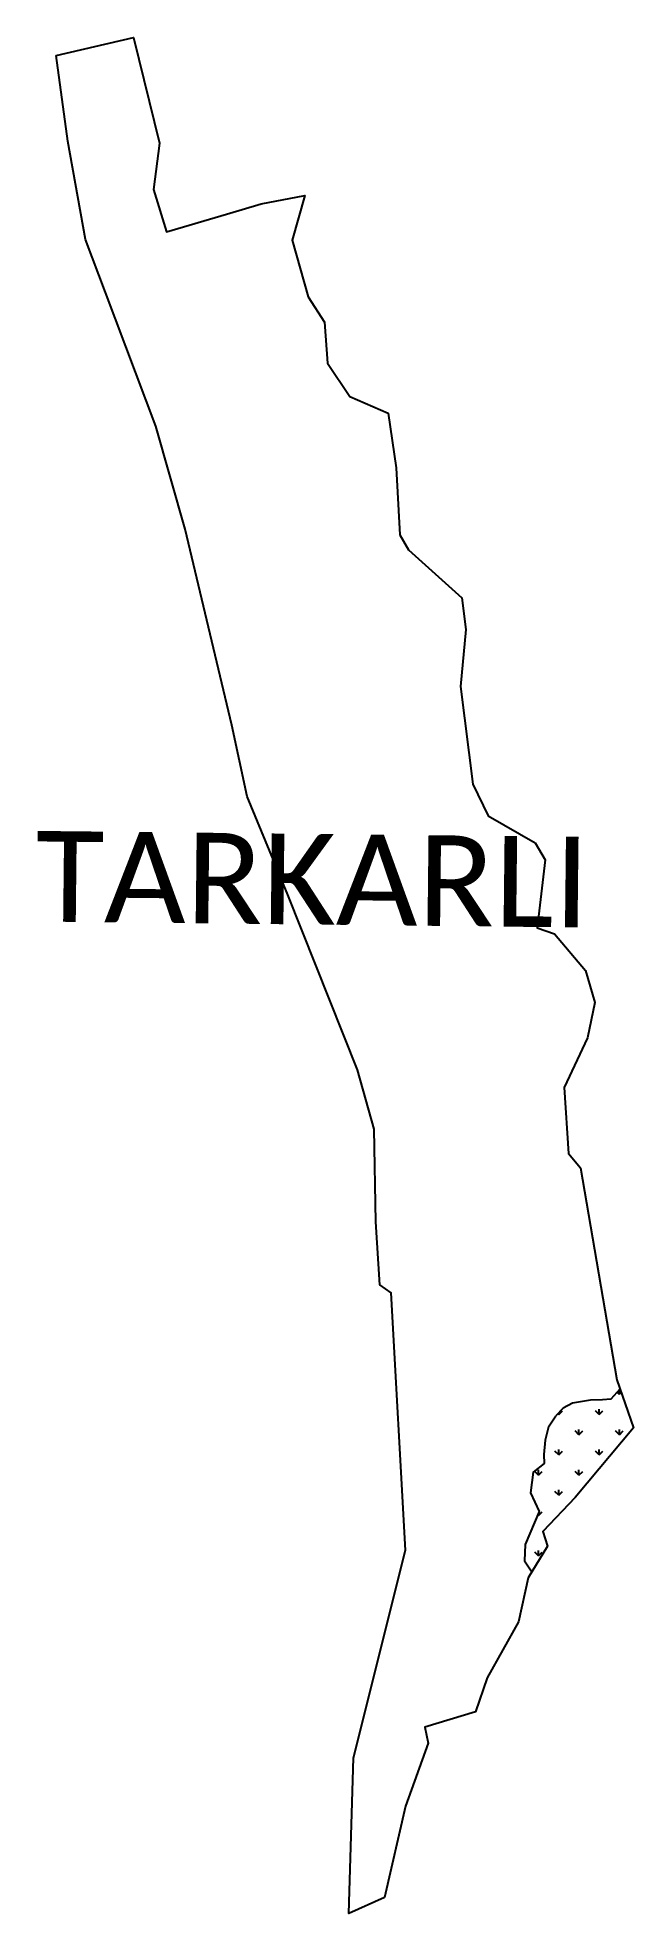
# Model space of a CAD drawing. Header units: metres. Extents: x 337917 to 338976, y 1769624 to 1772960.
import ezdxf

# ---------------------------------------------------------------- set-up
doc = ezdxf.new("R2010")
doc.units = ezdxf.units.M
doc.layers.add('MANGROOVES', color=112, linetype='Continuous')
doc.layers.add('VILLAGE NAME', color=250, linetype='Continuous')

msp = doc.modelspace()

# ---------------------------------------------------------------- linework, layer by layer
at = {"color": 3}
msp.add_lwpolyline([(337949.9, 1772927.9), (338087.4, 1772959.8), (338133.1, 1772771.8), (338122.5, 1772689.8), (338145.9, 1772614), (338252.5, 1772645.6), (338314.1, 1772663.9), (338391.5, 1772678.9), (338369, 1772599.5), (338397.9, 1772498.8), (338426.8, 1772453.7), (338432, 1772380.7), (338471.5, 1772321.7), (338539.9, 1772291.6), (338553.9, 1772194.5), (338560.4, 1772075.3), (338576, 1772048.8), (338670.8, 1771963.7), (338678.1, 1771907), (338668.3, 1771805.6), (338690.1, 1771632.1), (338717.5, 1771575.9), (338801.4, 1771527.8), (338818.8, 1771497.7), (338804.9, 1771376.5), (338835.2, 1771366), (338890.7, 1771300.8), (338907.2, 1771243.8), (338894.2, 1771181.4), (338852.4, 1771092.8), (338860.3, 1770975.5), (338881.8, 1770950), (338946.1, 1770573), (338975.9, 1770488), (338872.3, 1770363.8), (338815, 1770303.1), (338823.2, 1770277.1), (338788.5, 1770221.3), (338771.3, 1770142.5), (338715.6, 1770043.2), (338695.3, 1769982.5), (338605.2, 1769955.4), (338610.7, 1769927.1), (338570.9, 1769814.8), (338533.5, 1769652.8), (338469.8, 1769624.2), (338478.3, 1769901.1), (338570.6, 1770270), (338545.2, 1770727.5), (338525.1, 1770742.1), (338517.8, 1770854.1), (338515.1, 1771019), (338485.4, 1771124.4), (338361.7, 1771435.4), (338288.9, 1771610.4), (338262.1, 1771737), (338178.9, 1772085.6), (338127, 1772268.9), (338037.3, 1772506.4), (338001.6, 1772600.9), (337970.6, 1772775.6), (337949.9, 1772927.9)], dxfattribs=at)
at = {"layer": 'MANGROOVES', "linetype": 'Continuous'}
for p, q in [((338950.8, 1770547.3), (338947, 1770551.1)), ((338950.8, 1770547.3), (338950.8, 1770555.1)), ((338950.8, 1770547.3), (338954, 1770550.5)), ((338843, 1770511.4), (338849.8, 1770518.1)), ((338914.9, 1770511.4), (338908.1, 1770518.1)), ((338914.9, 1770511.4), (338914.9, 1770520.9)), ((338914.9, 1770511.4), (338921.6, 1770518.1)), ((338843, 1770511.4), (338841.6, 1770512.8)), ((338843, 1770511.4), (338843, 1770514.4)), ((338878.9, 1770475.5), (338878.9, 1770485)), ((338950.8, 1770475.5), (338950.8, 1770485)), ((338878.9, 1770475.5), (338872.2, 1770482.2)), ((338878.9, 1770475.5), (338885.7, 1770482.2)), ((338950.8, 1770475.5), (338944.1, 1770482.2)), ((338950.8, 1770475.5), (338957.5, 1770482.2)), ((338843, 1770439.5), (338836.3, 1770446.3)), ((338843, 1770439.5), (338843, 1770449.1)), ((338843, 1770439.5), (338849.8, 1770446.3)), ((338914.9, 1770439.5), (338908.1, 1770446.3)), ((338914.9, 1770439.5), (338914.9, 1770449.1)), ((338914.9, 1770439.5), (338921.6, 1770446.3)), ((338807.1, 1770403.6), (338800.4, 1770410.3)), ((338807.1, 1770403.6), (338807.1, 1770413.1)), ((338807.1, 1770403.6), (338813.8, 1770410.3)), ((338878.9, 1770403.6), (338872.2, 1770410.3)), ((338878.9, 1770403.6), (338878.9, 1770413.1)), ((338878.9, 1770403.6), (338885.7, 1770410.3)), ((338843, 1770367.7), (338836.3, 1770374.4)), ((338843, 1770367.7), (338843, 1770377.2)), ((338843, 1770367.7), (338849.8, 1770374.4)), ((338807.1, 1770331.8), (338805.8, 1770333)), ((338807.1, 1770341.2), (338807.1, 1770341.3)), ((338807.1, 1770331.8), (338813.8, 1770338.5)), ((338807.1, 1770331.8), (338807.1, 1770336)), ((338807.1, 1770259.9), (338800.4, 1770266.7)), ((338807.1, 1770259.9), (338807.1, 1770269.5)), ((338807.1, 1770259.9), (338813.8, 1770266.7))]:
    msp.add_line(p, q, dxfattribs=at)
at = {"layer": 'MANGROOVES', "flags": 128}
for points in [[(338951.9, 1770556.3), (338935.6, 1770538.7), (338920.6, 1770537.7), (338899.4, 1770537), (338867.4, 1770531.4), (338850.7, 1770522.6), (338838, 1770508.9)], [(338824.6, 1770489.6), (338818.8, 1770465.7), (338816.8, 1770440.2), (338817.3, 1770424.1), (338797.8, 1770408.6), (338792.6, 1770372.4), (338808.3, 1770338.7), (338783.2, 1770280), (338782.3, 1770251.1), (338794.9, 1770231.5)]]:
    msp.add_lwpolyline(points, dxfattribs=at)
at = {"layer": 'MANGROOVES'}
msp.add_lwpolyline([(338824.6, 1770489.6), (338838, 1770508.9)], dxfattribs=at)

# ---------------------------------------------------------------- texts
at = {"layer": 'VILLAGE NAME', "insert": (337913.8, 1771549.1), "char_height": 161.109, "attachment_point": 1, "rotation": 359.3742}
msp.add_mtext_dynamic_manual_height_columns('{\\fCalibri|b0|i0|c0|p34;TARKARLI}', width=1589.786, gutter_width=805.5, heights=[0], dxfattribs=at)

doc.saveas('drawing.dxf')
